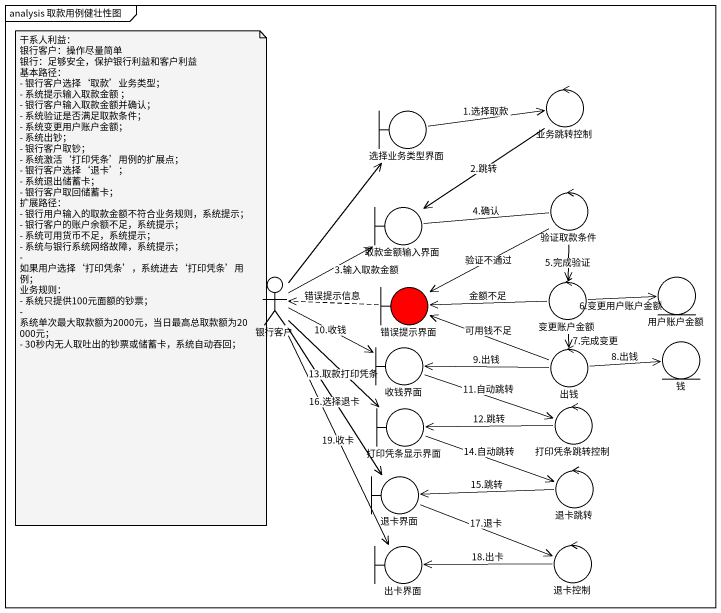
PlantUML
@startuml
mainframe analysis 取款用例健壮性图
boundary 选择业务类型界面
control 业务跳转控制
control 验证取款条件
boundary 取款金额输入界面
actor 银行客户
control 变更账户金额
entity 用户账户金额
boundary 错误提示界面 #FF0000
boundary 收钱界面
control 出钱
entity 钱
boundary 打印凭条显示界面
control 打印凭条跳转控制
control 退卡跳转
boundary 退卡界面
boundary 出卡界面
control 退卡控制
选择业务类型界面 -right-> 业务跳转控制 : 1.选择取款
业务跳转控制 --> 取款金额输入界面 : 2.跳转
验证取款条件 --> 变更账户金额 : 5.完成验证
验证取款条件 -left-> 错误提示界面 : 验证不通过
取款金额输入界面 -right- 验证取款条件 : 4.确认
银行客户 -up-> 选择业务类型界面
银行客户 -up-> 取款金额输入界面 : 3.输入取款金额
银行客户 -right-> 收钱界面 : 10.收钱
银行客户 --> 打印凭条显示界面 : 13.取款打印凭条
银行客户 --> 退卡界面 : 16.选择退卡
银行客户 --> 出卡界面 : 19.收卡
变更账户金额 -right-> 用户账户金额 : 6.变更用户账户金额
变更账户金额 -left-> 错误提示界面 : 金额不足
变更账户金额 --> 出钱 : 7.完成变更
错误提示界面 .left.> 银行客户 : 错误提示信息
收钱界面 -right-> 打印凭条跳转控制 : 11.自动跳转
出钱 -left-> 错误提示界面 : 可用钱不足
出钱 -left-> 收钱界面 : 9.出钱
出钱 -right-> 钱 : 8.出钱
打印凭条显示界面 -right-> 退卡跳转 : 14.自动跳转
打印凭条跳转控制 -left-> 打印凭条显示界面 : 12.跳转
退卡跳转 -left-> 退卡界面 : 15.跳转
退卡界面 -right-> 退卡控制 : 17.退卡
退卡控制 -left-> 出卡界面 : 18.出卡
note as N1
  干系人利益：
  银行客户：操作尽量简单
  银行：足够安全，保护银行利益和客户利益
  基本路径：
  - 银行客户选择‘取款’业务类型；
  - 系统提示输入取款金额 ；
  - 银行客户输入取款金额并确认；
  - 系统验证是否满足取款条件；
  - 系统变更用户账户金额；
  - 系统出钞；
  - 银行客户取钞；
  - 系统激活‘打印凭条’用例的扩展点；
  - 银行客户选择‘退卡’；
  - 系统退出储蓄卡；
  - 银行客户取回储蓄卡；
  扩展路径：
  - 银行用户输入的取款金额不符合业务规则，系统提示；
  - 银行客户的账户余额不足，系统提示；
  - 系统可用货币不足，系统提示；
  - 系统与银行系统网络故障，系统提示；
  - 如果用户选择‘打印凭条’，系统进去‘打印凭条’用例；
  业务规则：
  - 系统只提供100元面额的钞票；
  - 系统单次最大取款额为2000元，当日最高总取款额为20000元；
  - 30秒内无人取吐出的钞票或储蓄卡，系统自动吞回；
end note
@enduml
